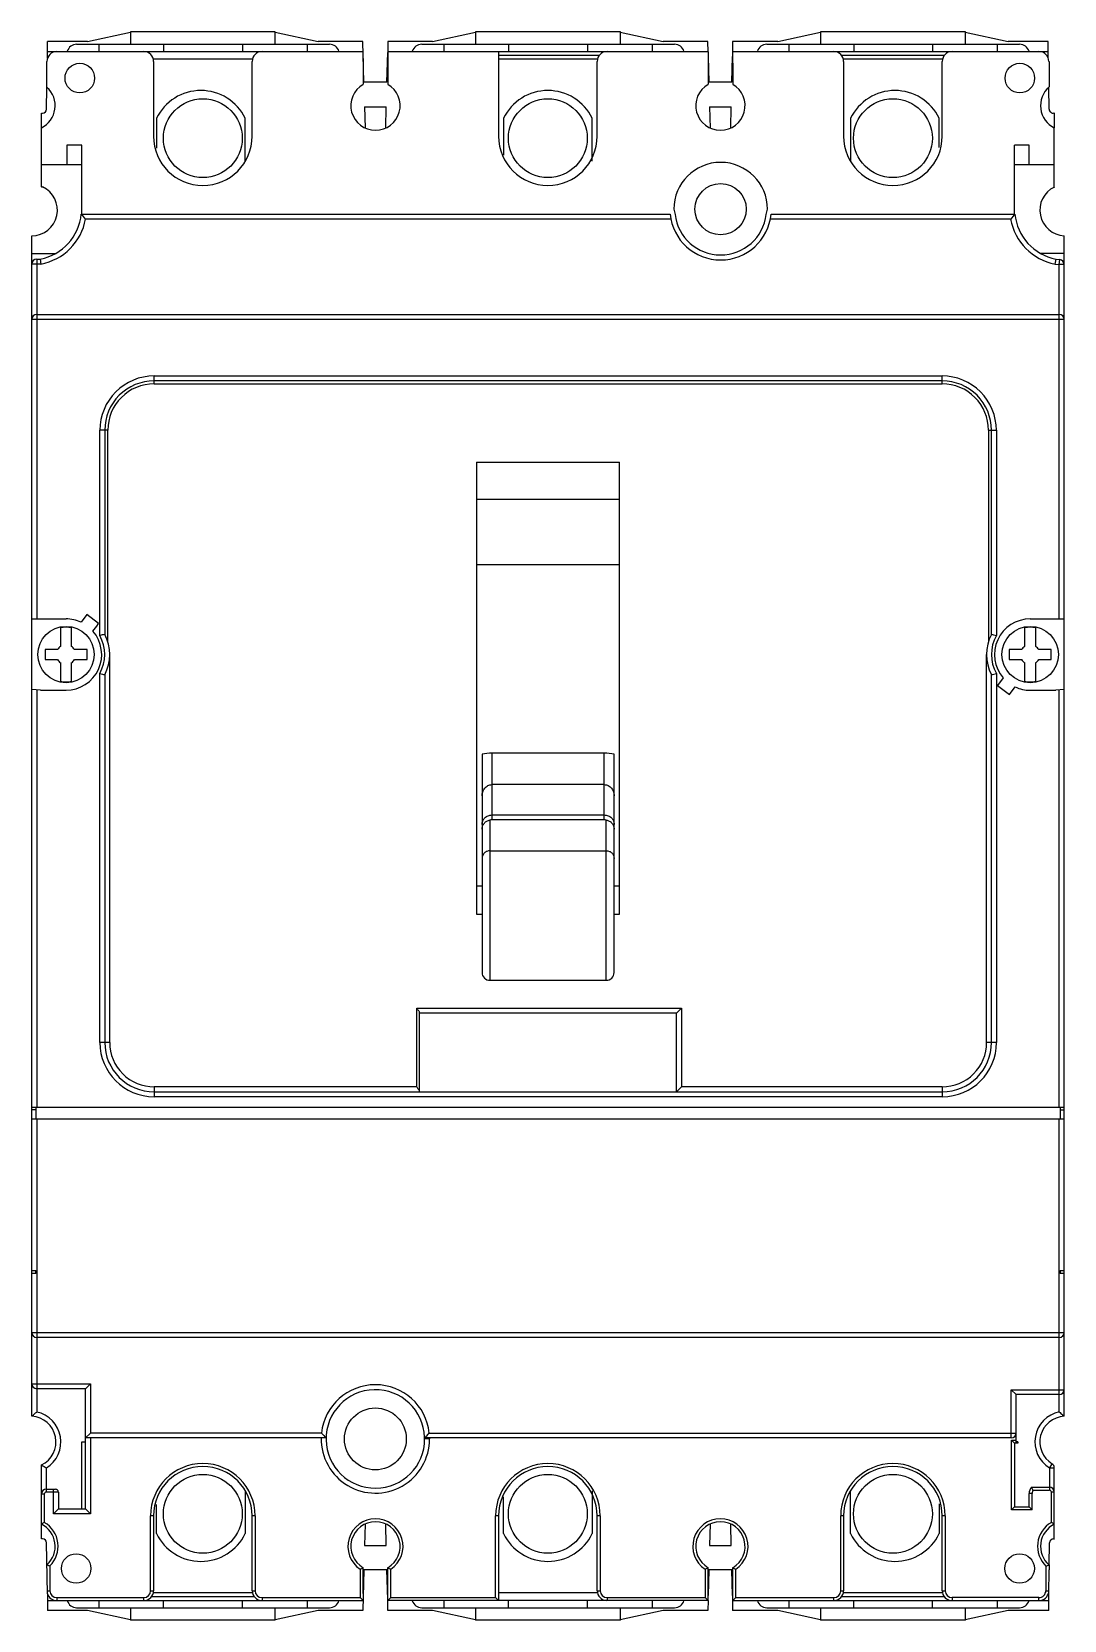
# Model space of a CAD drawing. Header units: millimetres. Extents: x 16 to 121, y 14 to 175.
import ezdxf

# ---------------------------------------------------------------- set-up
doc = ezdxf.new("R2010")
doc.units = ezdxf.units.MM
doc.header["$LTSCALE"] = 12.355461
doc.layers.get('0').update_dxf_attribs({"linetype": 'CONTINUOUS'})

msp = doc.modelspace()

# ---------------------------------------------------------------- linework, layer by layer
at = {"color": 7, "linetype": 'Continuous'}
for p, q in [((22.05, 173.8), (26.39, 174.76)), ((26.39, 174.79), (26.39, 173.52)), ((41.09, 174.79), (26.39, 174.79)), ((41.08, 174.76), (45.43, 173.8)), ((41.09, 173.52), (41.09, 174.79)), ((57.05, 173.8), (61.39, 174.76)), ((61.39, 174.79), (61.39, 173.52)), ((76.09, 174.79), (61.39, 174.79)), ((76.08, 174.76), (80.43, 173.8)), ((76.09, 173.52), (76.09, 174.79)), ((92.05, 173.8), (96.39, 174.76)), ((96.39, 174.79), (96.39, 173.52)), ((111.09, 174.79), (96.39, 174.79)), ((111.08, 174.76), (115.43, 173.8)), ((111.09, 173.52), (111.09, 174.79)), ((17.98, 172.11), (17.98, 173.8)), ((22.05, 173.8), (17.98, 173.8)), ((17.98, 172.79), (49.99, 172.79)), ((20.94, 173.52), (46.59, 173.52)), ((23.21, 172.79), (23.21, 173.52)), ((29.76, 173.52), (29.76, 172.79)), ((37.76, 173.52), (37.76, 172.79)), ((44.31, 173.52), (44.31, 172.79)), ((49.96, 173.8), (45.43, 173.8)), ((50.07, 169.69), (49.96, 173.8)), ((52.41, 169.69), (52.5, 172.69)), ((52.5, 173.8), (52.5, 169.46)), ((57.05, 173.8), (52.5, 173.8)), ((52.5, 172.79), (84.99, 172.79)), ((55.94, 173.52), (81.59, 173.52)), ((58.21, 172.79), (58.21, 173.52)), ((63.74, 172.79), (63.74, 164.19)), ((64.76, 173.52), (64.76, 172.79)), ((72.76, 173.52), (72.76, 172.79)), ((79.31, 173.52), (79.31, 172.79)), ((84.96, 173.8), (80.43, 173.8)), ((84.99, 172.74), (84.96, 173.8)), ((84.99, 172.74), (84.99, 169.46)), ((87.48, 173.8), (87.49, 169.46)), ((92.05, 173.8), (87.48, 173.8)), ((87.49, 172.79), (119.49, 172.79)), ((90.94, 173.52), (116.59, 173.52)), ((93.21, 172.79), (93.21, 173.52)), ((99.76, 173.52), (99.76, 172.79)), ((107.76, 173.52), (107.76, 172.79)), ((114.31, 173.52), (114.31, 172.79)), ((119.49, 173.8), (115.43, 173.8)), ((119.49, 172.14), (119.49, 173.8)), ((17.93, 169.15), (17.93, 171.79)), ((38.74, 172.02), (28.74, 172.02)), ((28.74, 171.79), (28.74, 164.19)), ((38.74, 164.19), (38.74, 171.79)), ((50, 172.09), (50, 169.46)), ((73.94, 172.39), (63.74, 172.39)), ((73.74, 172.02), (63.74, 172.02)), ((73.74, 164.19), (73.74, 171.79)), ((84.99, 172.29), (85.07, 169.69)), ((87.41, 169.69), (87.48, 172.29)), ((108.94, 172.39), (98.54, 172.39)), ((108.74, 172.02), (98.74, 172.02)), ((98.74, 171.79), (98.74, 164.19)), ((108.74, 164.19), (108.74, 171.79)), ((119.58, 171.79), (119.55, 171.79)), ((119.58, 171.79), (119.58, 169.19)), ((52.41, 169.69), (50.07, 169.69)), ((87.41, 169.69), (85.07, 169.69)), ((17.89, 166.94), (17.93, 169.15)), ((119.58, 166.94), (119.54, 169.15)), ((17.39, 165.06), (17.39, 166.54)), ((17.39, 166.54), (17.49, 166.54)), ((50.13, 167.19), (50.19, 165.03)), ((50.13, 167.19), (52.34, 167.19)), ((52.29, 165.02), (52.34, 167.19)), ((85.13, 167.19), (85.19, 165.02)), ((85.13, 167.19), (87.34, 167.19)), ((87.29, 165.02), (87.34, 167.19)), ((120.09, 166.56), (120.09, 165.06)), ((17.36, 161.29), (17.36, 165.05)), ((29.04, 166.01), (29.04, 162.99)), ((38.04, 161.68), (38.04, 166.01)), ((64.24, 166.01), (64.24, 162.28)), ((73.24, 161.65), (73.24, 166.01)), ((99.44, 166.01), (99.44, 161.65)), ((108.44, 163.05), (108.44, 166.01)), ((120.11, 159.04), (120.11, 165.05)), ((19.96, 163.29), (19.96, 161.29)), ((21.46, 163.29), (19.96, 163.29)), ((21.46, 156.29), (21.46, 163.29)), ((116.06, 156.29), (116.06, 163.29)), ((117.56, 163.29), (116.06, 163.29)), ((117.56, 161.29), (117.56, 163.29)), ((21.44, 161.29), (17.36, 161.29)), ((17.39, 159.05), (17.39, 161.29)), ((21.44, 161.29), (21.44, 156.29)), ((120.11, 161.29), (116.06, 161.29)), ((17.42, 159.03), (17.47, 159.05)), ((81.51, 156.79), (81.64, 156.26)), ((90.88, 156.26), (91.01, 156.79)), ((21.41, 156.29), (81.14, 156.29)), ((81.21, 155.79), (21.84, 155.79)), ((115.68, 155.79), (91.31, 155.79)), ((91.39, 156.29), (116.12, 156.29)), ((16.39, 34.29), (16.39, 154.1)), ((121.11, 34.29), (121.11, 154.1)), ((16.39, 152.29), (18.81, 152.29)), ((16.89, 151.72), (16.89, 115.21)), ((16.89, 151.72), (17.25, 151.72)), ((17.25, 151.72), (17.3, 151.22)), ((121.11, 152.29), (118.72, 152.29)), ((120.2, 151.22), (120.28, 151.72)), ((120.28, 151.72), (120.68, 151.67)), ((120.61, 151.17), (120.68, 151.67)), ((17.3, 151.22), (16.39, 151.22)), ((120.2, 151.22), (120.61, 151.17)), ((120.61, 115.21), (120.61, 151.17)), ((121.11, 151.17), (120.61, 151.17)), ((121.11, 145.6), (16.39, 145.6)), ((16.89, 146.1), (120.61, 146.1)), ((28.79, 139.06), (28.79, 139.86)), ((28.79, 139.86), (108.74, 139.86)), ((108.74, 139.36), (28.79, 139.36)), ((28.79, 139.06), (108.74, 139.06)), ((108.74, 139.06), (108.74, 139.86)), ((23.29, 113.51), (23.29, 134.37)), ((24.09, 134.37), (23.29, 134.37)), ((23.79, 134.37), (23.79, 113.64)), ((24.09, 112.91), (24.09, 134.37)), ((113.43, 134.37), (114.23, 134.37)), ((113.43, 134.36), (113.43, 112.91)), ((113.73, 113.64), (113.73, 134.37)), ((114.23, 134.37), (114.23, 113.51)), ((61.51, 131.13), (61.51, 85.24)), ((61.51, 131.13), (76.01, 131.13)), ((76.01, 85.24), (76.01, 131.13)), ((61.51, 127.37), (76.01, 127.37)), ((61.51, 120.73), (76.01, 120.73)), ((16.39, 115.21), (19.86, 115.21)), ((21.97, 115.64), (21.39, 114.87)), ((23.17, 114.74), (21.97, 115.64)), ((22.59, 113.97), (22.98, 114.48)), ((22.98, 114.48), (23.17, 114.74)), ((117.66, 115.21), (121.11, 115.21)), ((19.3, 114.3), (19.3, 112.42)), ((20.43, 112.42), (20.43, 114.3)), ((117.1, 114.3), (117.1, 112.42)), ((118.23, 112.42), (118.23, 114.3)), ((17.74, 112.09), (17.74, 111.09)), ((19, 112.09), (17.74, 112.09)), ((21.99, 112.09), (20.73, 112.09)), ((21.99, 111.09), (21.99, 112.09)), ((24.29, 72.22), (24.29, 111.59)), ((113.23, 72.22), (113.23, 111.59)), ((116.8, 112.09), (115.54, 112.09)), ((115.54, 112.09), (115.54, 111.09)), ((119.79, 112.09), (118.53, 112.09)), ((119.79, 111.09), (119.79, 112.09)), ((17.74, 111.09), (19, 111.09)), ((19.3, 110.77), (19.3, 108.88)), ((20.43, 108.88), (20.43, 110.77)), ((20.73, 111.09), (21.99, 111.09)), ((23.29, 72.22), (23.29, 109.67)), ((114.23, 109.67), (114.23, 72.21)), ((115.54, 111.09), (116.8, 111.09)), ((117.1, 110.77), (117.1, 108.88)), ((118.23, 108.88), (118.23, 110.77)), ((118.53, 111.09), (119.79, 111.09)), ((17.26, 107.97), (16.39, 108.04)), ((23.79, 109.55), (23.79, 72.22)), ((113.73, 72.22), (113.73, 109.55)), ((114.93, 109.22), (114.36, 108.45)), ((114.36, 108.45), (115.55, 107.55)), ((115.55, 107.55), (116.13, 108.31)), ((121.11, 108.03), (120.27, 107.97)), ((16.89, 108), (16.89, 65.64)), ((17.26, 107.97), (19.86, 107.97)), ((117.66, 107.97), (120.27, 107.97)), ((120.61, 65.64), (120.61, 108)), ((63.06, 101.59), (63.06, 94.81)), ((74.46, 101.59), (63.06, 101.59)), ((74.46, 94.81), (74.46, 101.59)), ((62.06, 101.47), (62.06, 79.33)), ((75.46, 79.33), (75.46, 101.47)), ((74.46, 98.39), (63.06, 98.39)), ((63.06, 95.31), (74.46, 95.31)), ((62.86, 94.8), (62.86, 78.53)), ((74.46, 94.81), (63.06, 94.81)), ((74.66, 78.53), (74.66, 94.8)), ((62.86, 91.68), (74.66, 91.68)), ((62.06, 88.07), (61.51, 88.07)), ((76.01, 88.07), (75.46, 88.07)), ((61.51, 85.24), (62.06, 85.24)), ((75.46, 85.24), (76.01, 85.24)), ((62.86, 78.53), (74.66, 78.53)), ((55.43, 75.71), (82.3, 75.71)), ((55.43, 67.72), (55.43, 75.71)), ((55.73, 67.22), (55.73, 75.25)), ((81.8, 75.21), (55.73, 75.21)), ((81.8, 75.21), (82.3, 75.71)), ((81.8, 67.22), (81.8, 75.21)), ((82.3, 75.71), (82.3, 67.72)), ((24.29, 72.22), (23.29, 72.22)), ((114.23, 72.22), (113.23, 72.22)), ((28.79, 67.72), (28.79, 66.72)), ((55.43, 67.72), (28.79, 67.72)), ((81.8, 67.22), (82.3, 67.72)), ((108.74, 67.72), (82.3, 67.72)), ((108.74, 67.72), (108.74, 66.72)), ((28.79, 67.22), (108.74, 67.22)), ((108.74, 66.72), (28.79, 66.72)), ((121.11, 65.64), (16.39, 65.64)), ((16.79, 65.39), (16.39, 65.39)), ((16.39, 64.49), (121.11, 64.49)), ((16.79, 65.64), (16.79, 64.49)), ((16.89, 64.49), (16.89, 34.72)), ((120.61, 34.73), (120.61, 64.49)), ((120.71, 65.64), (120.71, 64.49)), ((120.71, 65.39), (121.11, 65.39)), ((16.39, 49.09), (16.79, 49.09)), ((16.79, 48.79), (16.39, 48.79)), ((16.79, 48.79), (16.79, 49.09)), ((120.71, 49.09), (121.11, 49.09)), ((120.71, 49.09), (120.71, 48.79)), ((121.11, 48.79), (120.71, 48.79)), ((16.39, 42.79), (121.11, 42.79)), ((120.61, 42.29), (16.89, 42.29)), ((16.39, 37.59), (22.34, 37.59)), ((21.84, 37.09), (16.89, 37.09)), ((21.84, 37.09), (22.34, 37.59)), ((21.84, 24.89), (21.84, 37.09)), ((22.34, 37.59), (22.34, 32.59)), ((115.74, 36.99), (121.11, 36.99)), ((116.24, 36.49), (115.74, 36.99)), ((115.74, 32.09), (115.74, 36.99)), ((120.61, 36.49), (116.24, 36.49)), ((116.24, 31.55), (116.24, 36.49)), ((21.84, 32.09), (22.34, 32.59)), ((45.77, 32.59), (22.34, 32.59)), ((56.71, 32.59), (116.24, 32.59)), ((21.46, 31.7), (21.84, 31.7)), ((21.46, 24.89), (21.46, 31.7)), ((46.24, 32.09), (21.84, 32.09)), ((22.34, 32.09), (22.34, 24.39)), ((56.3, 32.16), (56.24, 32.16)), ((56.24, 31.99), (56.24, 32.16)), ((56.24, 32.09), (56.3, 32.16)), ((115.74, 32.09), (56.24, 32.09)), ((56.74, 31.99), (56.24, 31.99)), ((56.74, 32.09), (56.74, 31.99)), ((115.76, 31.85), (116.24, 31.85)), ((116.06, 31.55), (115.76, 31.85)), ((115.76, 24.79), (115.76, 31.85)), ((116.41, 31.55), (116.06, 31.55)), ((116.06, 31.55), (116.06, 25.09)), ((116.41, 31.7), (116.24, 31.7)), ((116.41, 31.7), (116.41, 31.55)), ((17.37, 21.84), (17.36, 29.35)), ((17.86, 29.05), (17.86, 26.59)), ((119.87, 29.48), (119.61, 29.05)), ((119.61, 29.05), (120.11, 29.05)), ((119.61, 29.05), (119.61, 26.79)), ((120.11, 21.84), (120.11, 29.05)), ((17.66, 26.39), (17.36, 26.39)), ((17.66, 26.39), (17.66, 23.52)), ((17.86, 26.89), (18.79, 26.89)), ((19.09, 26.59), (17.86, 26.59)), ((18.59, 24.39), (18.59, 26.89)), ((19.09, 26.59), (19.09, 24.89)), ((38.04, 26.74), (38.04, 22.38)), ((64.24, 22.38), (64.24, 26.11)), ((73.24, 26.74), (73.24, 22.38)), ((99.44, 22.38), (99.44, 26.74)), ((117.86, 26.46), (117.56, 26.46)), ((117.56, 25.09), (117.56, 26.46)), ((117.79, 27.09), (119.61, 27.09)), ((117.86, 24.79), (117.86, 26.46)), ((117.95, 26.79), (119.61, 26.79)), ((120.11, 26.59), (119.81, 26.59)), ((119.81, 23.52), (119.81, 26.59)), ((19.09, 24.89), (18.59, 24.39)), ((22.34, 24.39), (18.59, 24.39)), ((19.09, 24.89), (21.84, 24.89)), ((21.84, 24.89), (22.34, 24.39)), ((28.74, 24.19), (28.44, 24.19)), ((28.44, 16.59), (28.44, 24.19)), ((28.74, 24.19), (28.74, 16.59)), ((29.04, 22.38), (29.04, 25.34)), ((39.04, 24.19), (38.74, 24.19)), ((38.74, 16.59), (38.74, 24.19)), ((39.04, 24.19), (39.04, 16.59)), ((63.74, 24.19), (63.44, 24.19)), ((63.44, 15.89), (63.44, 24.19)), ((63.74, 24.19), (63.74, 15.59)), ((74.04, 24.19), (73.74, 24.19)), ((73.74, 16.59), (73.74, 24.19)), ((74.04, 24.19), (74.04, 16.59)), ((98.74, 24.19), (98.44, 24.19)), ((98.44, 16.59), (98.44, 24.19)), ((98.74, 24.19), (98.74, 16.59)), ((108.44, 25.4), (108.44, 22.38)), ((109.04, 24.19), (108.74, 24.19)), ((108.74, 16.59), (108.74, 24.19)), ((109.04, 24.19), (109.04, 16.59)), ((116.06, 25.09), (115.76, 24.79)), ((117.86, 24.79), (115.76, 24.79)), ((116.06, 25.09), (117.56, 25.09)), ((117.56, 25.09), (117.86, 24.79)), ((50.19, 23.35), (50.13, 21.19)), ((52.34, 21.19), (52.29, 23.37)), ((85.19, 23.36), (85.13, 21.19)), ((87.34, 21.19), (87.29, 23.36)), ((17.49, 21.84), (17.37, 21.84)), ((17.99, 16.27), (17.89, 21.45)), ((50.13, 21.19), (52.34, 21.19)), ((85.13, 21.19), (87.34, 21.19)), ((119.59, 19.19), (119.63, 21.45)), ((120.03, 21.84), (120.12, 21.84)), ((18.23, 19.1), (18.23, 16.59)), ((49.7, 18.76), (49.7, 15.89)), ((50.07, 18.69), (49.96, 14.59)), ((50, 16.29), (50, 18.93)), ((52.41, 18.69), (50.07, 18.69)), ((52.5, 15.69), (52.41, 18.69)), ((52.5, 14.59), (52.5, 18.93)), ((52.8, 15.89), (52.8, 18.76)), ((84.69, 18.76), (84.69, 15.89)), ((84.99, 15.64), (84.99, 18.93)), ((85.07, 18.69), (84.99, 16.09)), ((87.41, 18.69), (85.07, 18.69)), ((87.48, 16.09), (87.41, 18.69)), ((87.49, 14.59), (87.49, 18.93)), ((87.79, 15.89), (87.79, 18.76)), ((119.28, 16.59), (119.28, 19.06)), ((119.54, 16.28), (119.58, 18.69)), ((119.58, 19.2), (119.58, 18.69)), ((17.98, 16.59), (18.23, 16.59)), ((17.98, 16.27), (17.98, 14.59)), ((28.44, 16.59), (28.74, 16.59)), ((38.74, 16.37), (28.74, 16.37)), ((38.74, 16.59), (39.04, 16.59)), ((73.74, 16.37), (63.74, 16.37)), ((73.74, 16.59), (74.04, 16.59)), ((98.44, 16.59), (98.74, 16.59)), ((108.74, 16.37), (98.74, 16.37)), ((108.74, 16.59), (109.04, 16.59)), ((119.25, 16.59), (119.55, 16.59)), ((119.54, 14.59), (119.54, 16.28)), ((17.98, 15.59), (49.99, 15.59)), ((22.05, 14.59), (17.98, 14.59)), ((18.93, 15.89), (27.74, 15.89)), ((18.93, 15.89), (18.93, 15.59)), ((20.94, 14.86), (46.59, 14.86)), ((26.39, 13.62), (22.05, 14.59)), ((23.21, 14.86), (23.21, 15.59)), ((26.39, 14.86), (26.39, 13.59)), ((27.74, 15.59), (27.74, 15.89)), ((28.54, 15.99), (38.94, 15.99)), ((29.76, 14.86), (29.76, 15.59)), ((37.76, 14.86), (37.76, 15.59)), ((39.74, 15.89), (49.7, 15.89)), ((39.74, 15.89), (39.74, 15.59)), ((45.43, 14.59), (41.08, 13.62)), ((41.09, 13.59), (41.09, 14.86)), ((44.31, 15.59), (44.31, 14.86)), ((49.96, 14.59), (45.43, 14.59)), ((49.99, 15.61), (49.7, 15.89)), ((52.5, 15.59), (52.8, 15.89)), ((84.99, 15.59), (52.5, 15.59)), ((57.05, 14.59), (52.5, 14.59)), ((52.8, 15.89), (63.44, 15.89)), ((55.94, 14.86), (81.59, 14.86)), ((61.39, 13.62), (57.05, 14.59)), ((58.21, 14.86), (58.21, 15.59)), ((61.39, 14.86), (61.39, 13.59)), ((63.74, 15.59), (63.44, 15.89)), ((64.76, 14.86), (64.76, 15.59)), ((72.76, 14.86), (72.76, 15.59)), ((74.74, 15.89), (84.69, 15.89)), ((74.74, 15.89), (74.74, 15.59)), ((80.43, 14.59), (76.08, 13.62)), ((76.09, 13.59), (76.09, 14.86)), ((79.31, 15.59), (79.31, 14.86)), ((84.96, 14.59), (80.43, 14.59)), ((84.99, 15.59), (84.69, 15.89)), ((84.99, 15.59), (84.96, 14.59)), ((92.05, 14.59), (87.48, 14.59)), ((87.49, 15.59), (87.79, 15.89)), ((87.49, 15.59), (119.54, 15.59)), ((87.79, 15.89), (97.74, 15.89)), ((90.94, 14.86), (116.59, 14.86)), ((96.39, 13.62), (92.05, 14.59)), ((93.21, 14.86), (93.21, 15.59)), ((96.39, 14.86), (96.39, 13.59)), ((97.74, 15.59), (97.74, 15.89)), ((98.54, 15.99), (108.94, 15.99)), ((99.76, 14.86), (99.76, 15.59)), ((107.76, 14.86), (107.76, 15.59)), ((118.55, 15.89), (109.74, 15.89)), ((109.74, 15.89), (109.74, 15.59)), ((115.43, 14.59), (111.08, 13.62)), ((111.09, 13.59), (111.09, 14.86)), ((114.31, 15.59), (114.31, 14.86)), ((119.54, 14.59), (115.43, 14.59)), ((118.55, 15.59), (118.55, 15.89)), ((41.09, 13.59), (26.39, 13.59)), ((76.09, 13.59), (61.39, 13.59)), ((111.09, 13.59), (96.39, 13.59))]:
    msp.add_line(p, q, dxfattribs=at)
for centre, radius in [((21.26, 170.09), 1.5), ((116.61, 170.09), 1.5), ((33.74, 163.99), 4), ((68.74, 163.99), 4), ((103.74, 163.99), 4), ((86.26, 156.79), 2.6), ((19.86, 111.59), 2.86), ((117.66, 111.59), 2.86), ((51.24, 31.99), 3.14), ((33.74, 24.39), 4), ((68.74, 24.39), 4), ((103.74, 24.39), 4), ((20.89, 18.84), 1.5), ((116.59, 18.84), 1.5)]:
    msp.add_circle(centre, radius, dxfattribs=at)
for centre, radius, start, end in [((18.93, 171.79), 1, 90, 180), ((20.94, 172.52), 1, 90, 162.5163), ((27.74, 171.79), 1, 0, 90), ((39.74, 171.79), 1, 90, 180), ((46.59, 172.52), 1, 17.4837, 90), ((55.94, 172.52), 1, 90, 162.5163), ((74.74, 171.79), 1, 90, 180), ((81.59, 172.52), 1, 17.4837, 90), ((90.94, 172.52), 1, 90, 162.5163), ((97.74, 171.79), 1, 0, 90), ((109.74, 171.79), 1, 90, 180), ((116.59, 172.52), 1, 17.4837, 90), ((118.55, 171.79), 1, 0, 90), ((51.25, 167.29), 2.5, 120, 60), ((86.24, 167.29), 2.5, 120, 60), ((16.26, 167.29), 2.5, 296.1039, 48.0846), ((33.54, 163.83), 5, 25.8419, 154.1581), ((68.74, 163.83), 5, 25.8419, 154.1581), ((103.94, 163.83), 5, 25.8419, 154.1581), ((121.21, 167.29), 2.5, 130.6926, 243.8961), ((17.49, 166.94), 0.4, 270, 359), ((119.98, 166.94), 0.4, 181, 285.4995), ((33.74, 164.19), 5, 180, 360), ((68.74, 164.19), 5, 180, 360), ((103.74, 164.19), 5, 180, 360), ((86.26, 156.79), 4.75, 0, 180), ((16.39, 156.69), 2.6, 270.0345, 65.3479), ((16.28, 156.72), 2.58, 63.8114, 64.5062), ((121.24, 156.69), 2.6, 115.6384, 267.2443), ((16.26, 156.79), 5.17, 281.0087, 354.4501), ((16.26, 156.79), 5.67, 280.5107, 349.8418), ((9.42, 145.41), 16.19, 39.8734, 42.2194), ((86.26, 156.79), 5.15, 185.5715, 354.4285), ((86.26, 156.79), 4.65, 186.5624, 353.4375), ((128.22, 145.31), 16.34, 137.7915, 140.1157), ((121.26, 156.79), 5.67, 190.1582, 259.158), ((121.26, 156.79), 5.17, 185.5499, 258.9913), ((16.89, 151.22), 0.5, 90, 180), ((120.61, 151.17), 0.5, 0, 82.6857), ((16.89, 145.6), 0.5, 90, 180), ((120.61, 145.6), 0.5, 0, 90), ((28.79, 134.37), 5.49, 89.9939, 179.998), ((28.79, 134.37), 4.99, 89.997, 180.0037), ((28.79, 134.37), 4.69, 89.9701, 180.0231), ((108.74, 134.37), 5.49, 359.9939, 89.998), ((108.74, 134.37), 4.99, 359.997, 90.0037), ((108.74, 134.37), 4.69, 359.9702, 90.023), ((19.86, 111.59), 3.62, 64.9644, 90), ((117.66, 111.59), 3.62, 90, 221.0356), ((19.86, 111.59), 2.77, 78.2703, 101.7297), ((19.86, 111.59), 3.62, 270, 41.0356), ((31.78, 80.92), 33.68, 103.7227, 104.5999), ((19.86, 111.59), 3.93, 330.7853, 29.2147), ((19.86, 111.59), 4.43, 332.5175, 27.4825), ((117.66, 111.59), 4.43, 152.5175, 207.4825), ((105.58, 80.26), 34.35, 75.4086, 76.2687), ((117.66, 111.59), 3.93, 150.7853, 209.2147), ((117.66, 111.59), 2.77, 78.2703, 101.7297), ((19.86, 111.59), 1, 124.2289, 150), ((19.86, 111.59), 1, 30, 55.7711), ((117.66, 111.59), 1, 124.2289, 150), ((117.66, 111.59), 1, 30, 55.7711), ((19.86, 111.59), 1, 210, 235.7711), ((19.86, 111.59), 1, 304.2289, 330), ((31.95, 142.92), 34.35, 255.4086, 256.2687), ((105.74, 142.27), 33.68, 283.7227, 284.5999), ((117.66, 111.59), 1, 210, 235.7711), ((117.66, 111.59), 1, 304.2289, 330), ((19.86, 111.59), 2.77, 258.2703, 281.7297), ((117.66, 111.59), 3.62, 244.9644, 270), ((117.66, 111.59), 2.77, 258.2703, 281.7297), ((63.07, 97.33), 4.26, 90.0536, 103.6308), ((74.46, 97.33), 4.26, 76.3687, 89.949), ((63.06, 93.39), 1.42, 89.9897, 98.091), ((74.46, 93.39), 1.42, 81.9173, 90.002), ((62.86, 79.33), 0.8, 180, 270), ((74.66, 79.33), 0.8, 270, 360), ((28.79, 72.22), 5.5, 179.9883, 269.9587), ((28.79, 72.22), 5, 179.9983, 269.9926), ((28.79, 72.22), 4.5, 179.9877, 270.0155), ((108.74, 72.22), 5, 269.9982, 359.9925), ((108.74, 72.22), 4.5, 269.9837, 0.0101), ((108.74, 72.22), 5.5, 269.9883, 359.9587), ((16.89, 42.79), 0.5, 180, 270), ((120.61, 42.79), 0.5, 270, 360), ((16.89, 37.59), 0.5, 180, 270), ((51.24, 31.99), 5.5, 6.2629, 173.7371), ((51.24, 31.99), 5, 1.9336, 360), ((120.61, 36.99), 0.5, 270, 360), ((16.24, 31.69), 2.6, 295.6385, 86.6926), ((16.24, 31.69), 3.1, 301.614, 77.8966), ((121.24, 31.69), 3.1, 101.6313, 238.386), ((121.24, 31.69), 2.6, 92.7509, 238.386), ((57.3, 42.92), 15.48, 221.8499, 224.3847), ((45.54, 42.57), 14.97, 315.965, 316.527), ((45.07, 43.02), 15.62, 316.5334, 318.1493), ((115.74, 32.59), 0.5, 270, 360), ((51.24, 31.99), 5.5, 178.9582, 0.0167), ((33.74, 24.19), 5.3, 0, 180), ((33.74, 24.19), 5, 0, 180), ((68.74, 24.19), 5.3, 0, 180), ((68.74, 24.19), 5, 0, 180), ((103.74, 24.19), 5.3, 0, 180), ((103.74, 24.19), 5, 0, 180), ((119.61, 29.05), 0.5, 0, 58.386), ((17.86, 26.39), 0.5, 90, 180), ((17.86, 26.39), 0.2, 89.9998, 180.0001), ((18.79, 26.59), 0.3, 0, 90), ((118.56, 26.46), 1, 140.805, 180), ((118.56, 26.46), 0.7, 151.6907, 180.0001), ((119.61, 26.59), 0.5, 0, 90), ((119.61, 26.59), 0.2, 360, 90), ((22.65, 14.86), 9.99, 119.9435, 121.9493), ((16.26, 21.09), 2.5, 311.9182, 63.8961), ((16.26, 21.09), 2.8, 314.7142, 60), ((51.25, 21.09), 2.8, 303.6124, 236.3876), ((51.25, 21.09), 2.5, 300, 240), ((86.24, 21.09), 2.8, 303.6124, 236.3876), ((86.24, 21.09), 2.5, 300, 240), ((121.21, 21.09), 2.8, 120, 226.4264), ((121.21, 21.09), 2.5, 116.1039, 229.3074), ((114.94, 15.05), 9.77, 58.0275, 60.0796), ((17.49, 21.44), 0.4, 1, 90), ((33.54, 24.56), 5, 205.8419, 334.1581), ((68.74, 24.56), 5, 205.8419, 334.1581), ((103.94, 24.56), 5, 205.8419, 334.1581), ((120.03, 21.44), 0.4, 90, 179), ((44.72, 28.07), 10.56, 298.1403, 300.0024), ((58.19, 28.8), 11.39, 240.0653, 241.7921), ((79.71, 28.07), 10.56, 298.1403, 300.0024), ((93.17, 28.8), 11.39, 240.0653, 241.7921), ((114.36, 30.57), 12.51, 293.1616, 294.6645), ((18.93, 16.59), 1, 198.5382, 270), ((18.93, 16.59), 0.7, 180, 270), ((27.74, 16.59), 1, 270, 360), ((27.74, 16.59), 0.7, 270, 360), ((39.74, 16.59), 1, 180, 270), ((39.74, 16.59), 0.7, 180, 270), ((74.74, 16.59), 1, 180, 269.5937), ((74.74, 16.59), 0.7, 180, 270), ((97.74, 16.59), 1, 270.3095, 360), ((97.74, 16.59), 0.7, 270, 0), ((109.74, 16.59), 1, 180, 270.3095), ((109.74, 16.59), 0.7, 180, 270), ((118.55, 16.59), 0.7, 269.9999, 360), ((118.55, 16.59), 1, 270, 353.0216), ((20.94, 15.86), 1, 197.4837, 270), ((46.59, 15.86), 1, 270, 342.5163), ((55.94, 15.86), 1, 197.4837, 270), ((81.59, 15.86), 1, 270, 342.5163), ((90.94, 15.86), 1, 197.4837, 270), ((116.59, 15.86), 1, 270, 342.5163)]:
    msp.add_arc(centre, radius, start, end, dxfattribs=at)
for points, knots in [([(62.06, 97.26), (62.06, 97.4), (62.11, 97.68), (62.32, 98.04), (62.64, 98.32), (62.92, 98.39), (63.06, 98.39)], [0, 0, 0, 0, 0.251409, 0.499988, 0.748546, 1, 1, 1, 1]), ([(74.46, 98.39), (74.6, 98.39), (74.88, 98.32), (75.21, 98.04), (75.41, 97.68), (75.46, 97.4), (75.46, 97.26)], [0, 0, 0, 0, 0.251711, 0.500243, 0.748648, 1, 1, 1, 1]), ([(62.35, 95.02), (62.44, 95.12), (62.67, 95.26), (62.93, 95.31), (63.06, 95.31)], [0, 0, 0, 0, 0.496866, 1, 1, 1, 1]), ([(74.46, 95.31), (74.59, 95.31), (74.86, 95.26), (75.09, 95.12), (75.18, 95.02)], [0, 0, 0, 0, 0.503134, 1, 1, 1, 1]), ([(62.06, 94.36), (62.06, 94.48), (62.11, 94.73), (62.26, 94.94), (62.35, 95.02)], [0, 0, 0, 0, 0.496863, 1, 1, 1, 1]), ([(62.06, 93.86), (62.06, 93.97), (62.1, 94.2), (62.28, 94.5), (62.54, 94.71), (62.76, 94.78), (62.86, 94.8)], [0, 0, 0, 0, 0.25473, 0.508133, 0.758057, 1, 1, 1, 1]), ([(74.66, 94.8), (74.77, 94.78), (74.98, 94.71), (75.25, 94.5), (75.42, 94.2), (75.46, 93.97), (75.46, 93.86)], [0, 0, 0, 0, 0.241935, 0.49187, 0.745282, 1, 1, 1, 1]), ([(75.18, 95.02), (75.27, 94.94), (75.41, 94.73), (75.46, 94.48), (75.46, 94.36)], [0, 0, 0, 0, 0.503137, 1, 1, 1, 1]), ([(62.86, 91.68), (62.76, 91.68), (62.55, 91.64), (62.28, 91.47), (62.11, 91.22), (62.06, 91.01), (62.06, 90.91)], [0, 0, 0, 0, 0.255811, 0.508261, 0.755872, 1, 1, 1, 1]), ([(74.66, 91.68), (74.77, 91.68), (74.98, 91.64), (75.24, 91.47), (75.42, 91.22), (75.46, 91.01), (75.46, 90.91)], [0, 0, 0, 0, 0.255811, 0.508261, 0.755872, 1, 1, 1, 1]), ([(55.65, 75.42), (55.63, 75.44), (55.56, 75.54), (55.49, 75.63), (55.43, 75.71)], [0, 0, 0, 0, 0.233527, 1, 1, 1, 1]), ([(55.73, 75.25), (55.73, 75.26), (55.72, 75.29), (55.7, 75.34), (55.67, 75.39), (55.65, 75.42)], [0, 0, 0, 0, 0.178263, 0.411931, 1, 1, 1, 1]), ([(55.65, 67.43), (55.63, 67.45), (55.56, 67.55), (55.49, 67.65), (55.43, 67.72)], [0, 0, 0, 0, 0.233104, 1, 1, 1, 1]), ([(55.73, 67.26), (55.73, 67.28), (55.72, 67.3), (55.7, 67.35), (55.67, 67.4), (55.65, 67.43)], [0, 0, 0, 0, 0.178581, 0.412097, 1, 1, 1, 1]), ([(16.39, 34.29), (16.4, 34.3), (16.57, 34.45), (16.73, 34.6), (16.89, 34.72)], [0, 0, 0, 0, 0.10154, 1, 1, 1, 1]), ([(120.61, 34.73), (120.67, 34.68), (120.84, 34.54), (121.01, 34.39), (121.11, 34.29)], [0, 0, 0, 0, 0.339734, 1, 1, 1, 1]), ([(17.36, 29.35), (17.38, 29.34), (17.54, 29.24), (17.71, 29.14), (17.86, 29.05)], [0, 0, 0, 0, 0.088462, 1, 1, 1, 1]), ([(117.79, 27.09), (117.79, 27.08), (117.84, 26.98), (117.89, 26.88), (117.95, 26.79)], [0, 0, 0, 0, 0.084494, 1, 1, 1, 1]), ([(17.93, 19.23), (17.93, 19.23), (17.94, 19.23), (17.94, 19.23), (17.95, 19.22), (17.96, 19.22), (17.97, 19.21), (17.99, 19.2), (18.03, 19.19), (18.07, 19.17), (18.14, 19.14), (18.2, 19.12), (18.23, 19.1)], [0, 0, 0, 0, 0.005674, 0.021916, 0.04819, 0.083951, 0.128657, 0.181723, 0.309928, 0.462338, 0.63263, 1, 1, 1, 1])]:
    msp.add_open_spline(points, degree=3, knots=knots, dxfattribs=at)

doc.saveas('drawing.dxf')
